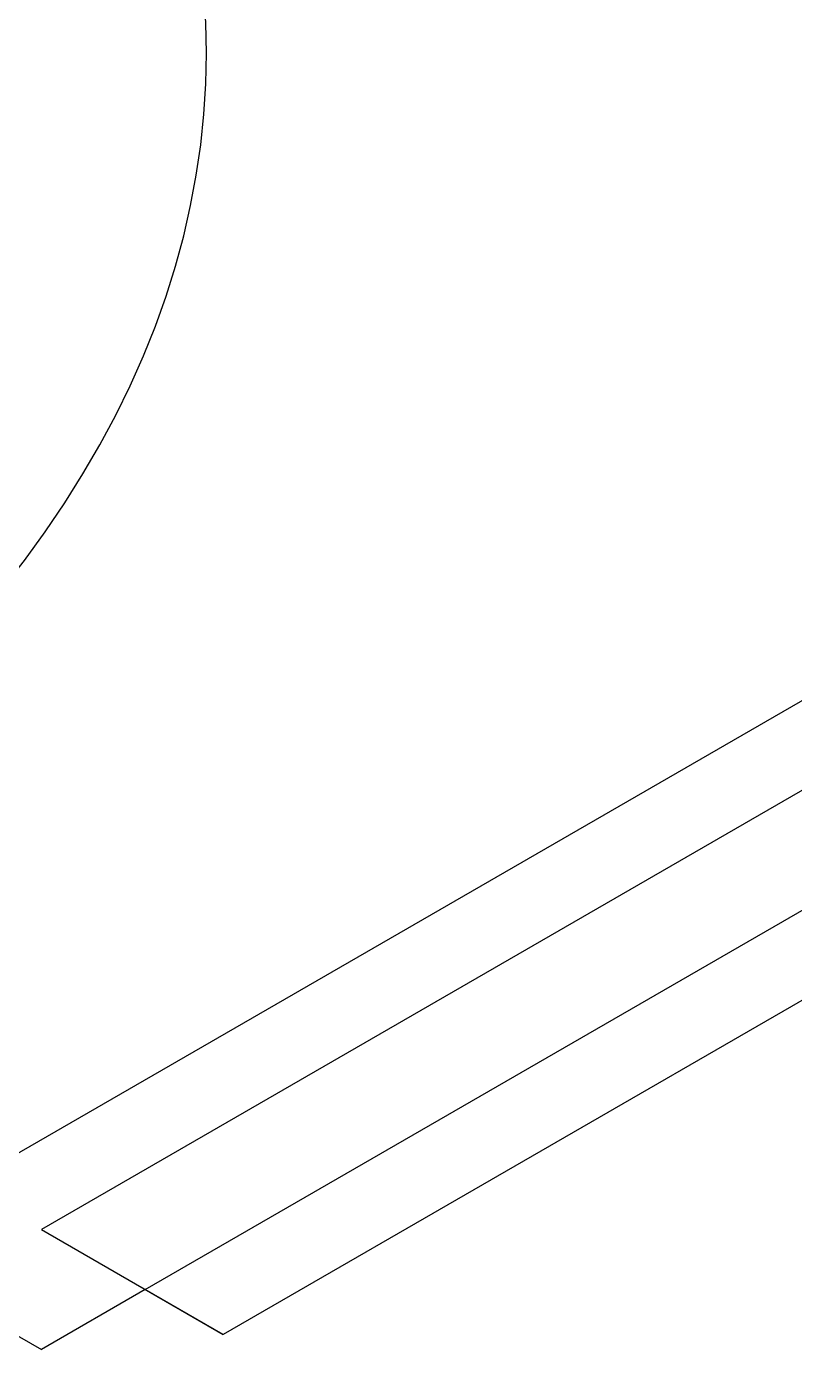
# Model space of a CAD drawing. Header units: millimetres. Extents: x 474.7 to 528.3, y 13.1 to 23.5.
# Drawn here: x 511.157 to 511.3663, y 19.6542 to 20.0146 of the extents above; entities that cross this region are included whole.
import ezdxf

# ---------------------------------------------------------------- set-up
doc = ezdxf.new("R2010")
doc.units = ezdxf.units.MM
doc.header["$LTSCALE"] = 2.5
doc.layers.add('I-ARQ', color=8, linetype='Continuous')

msp = doc.modelspace()

# ---------------------------------------------------------------- linework, layer by layer
at = {"layer": 'I-ARQ', "extrusion": (0, 0.816497, 0.57735)}
for p, q in [((511.99549, 20.19307, 17.82591), (511.1399, 19.69908, 18.5245)), ((512.01671, 20.18082, 17.84323), (511.16111, 19.68684, 18.54182)), ((511.18939, 19.67051, 18.56492), (511.61366, 19.91546, 18.21851)), ((511.63487, 19.90321, 18.23583), (511.21061, 19.65826, 18.58224)), ((511.16111, 19.68684, 18.54182), (511.21061, 19.65826, 18.58224)), ((511.13282, 19.67051, 18.56492), (511.16111, 19.65418, 18.58801)), ((511.18939, 19.67051, 18.56492), (511.16111, 19.65418, 18.58801)), ((511.21061, 19.65826, 18.58224), (511.18939, 19.67051, 18.56492))]:
    msp.add_line(p, q, dxfattribs=at)
msp.add_arc((-510.60603, 3.21806, 26.77936), 0.6, 135, 225, dxfattribs=at)

doc.saveas('drawing.dxf')
